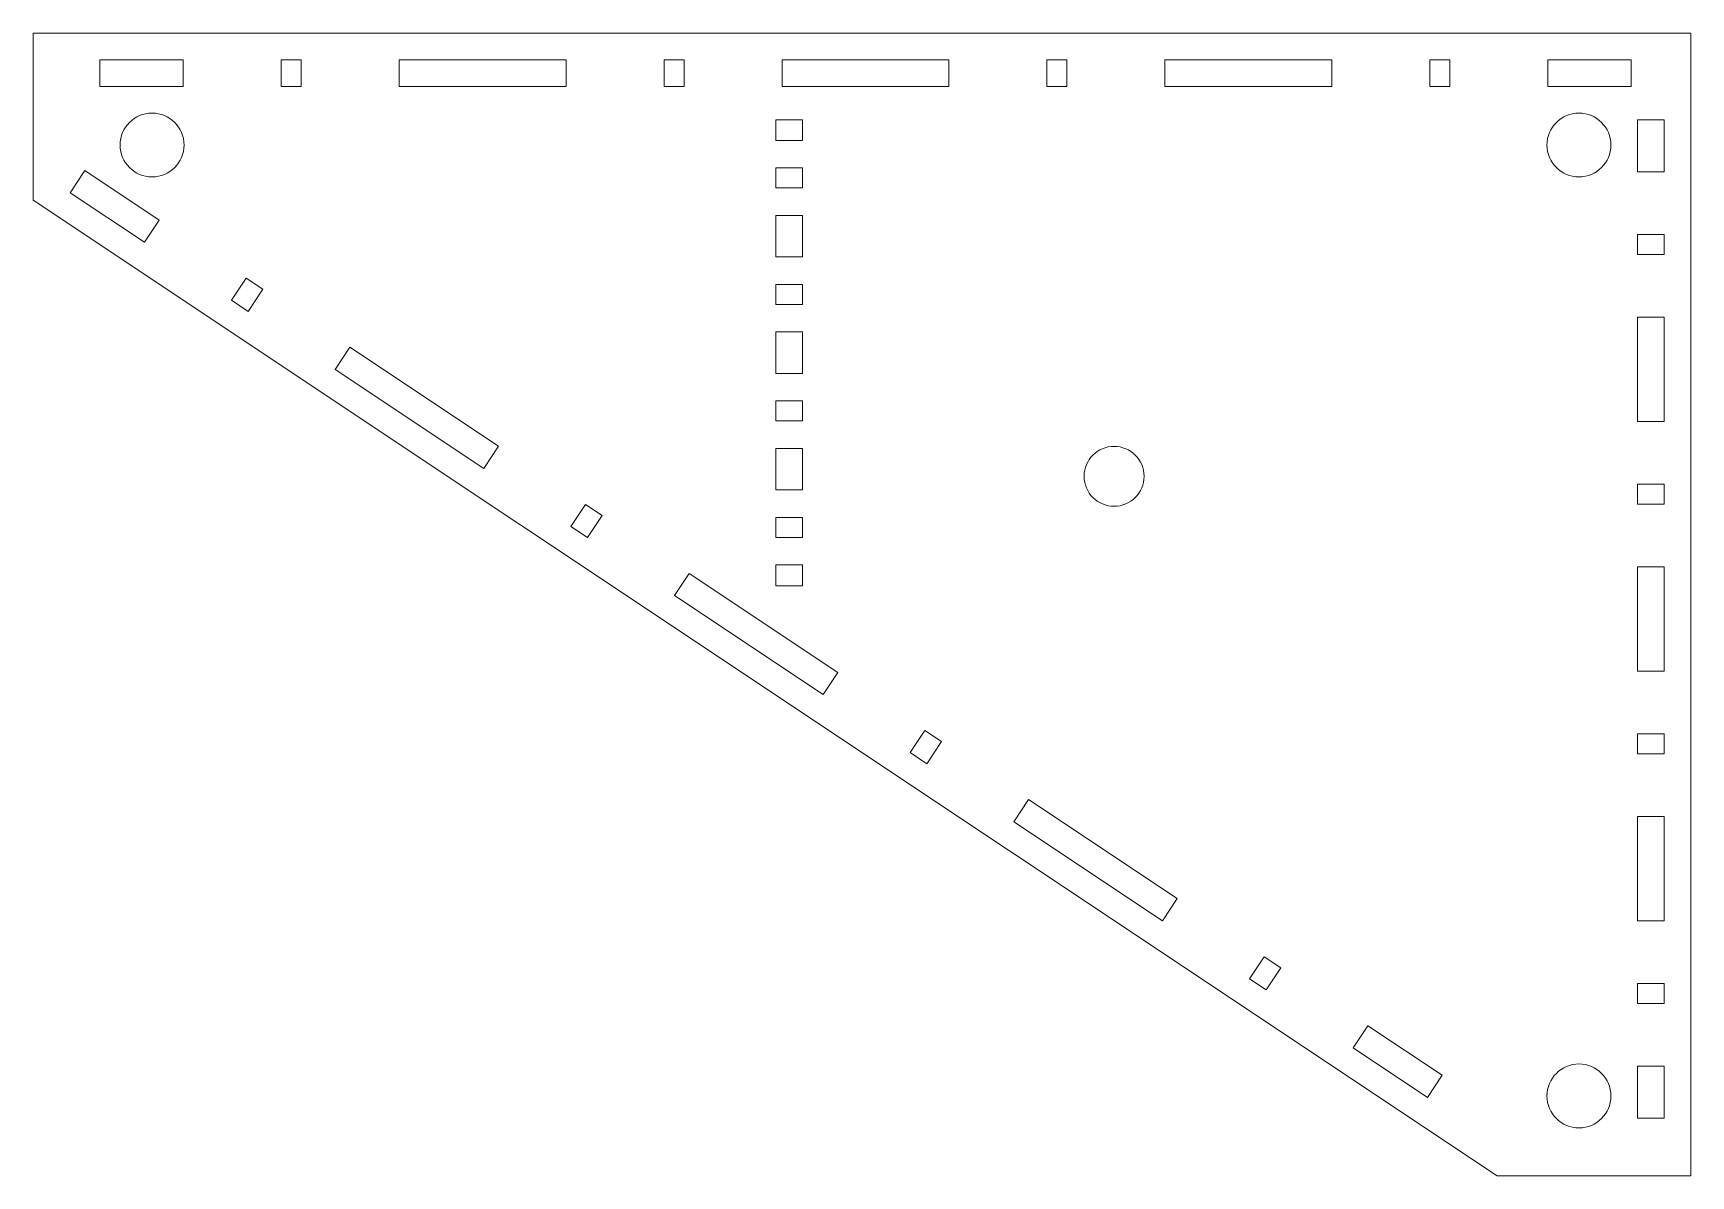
# Model space of a CAD drawing. Header units: millimetres. Extents: x -75 to 174, y -102 to 70.
import ezdxf

# ---------------------------------------------------------------- set-up
doc = ezdxf.new("R2010")
doc.units = ezdxf.units.MM

msp = doc.modelspace()

# ---------------------------------------------------------------- linework, layer by layer
at = {"color": 7, "linetype": 'Continuous', "lineweight": 15}
for p, q in [((-75.16, 69.71), (-75.16, 44.63)), ((-75.16, 69.71), (173.78, 69.71)), ((173.78, 69.71), (173.78, -101.94)), ((-65.16, 65.71), (-52.63, 65.71)), ((-65.16, 61.71), (-65.16, 65.71)), ((-52.63, 61.71), (-52.63, 65.71)), ((-37.91, 65.71), (-34.91, 65.71)), ((-37.91, 65.71), (-37.91, 61.71)), ((-34.91, 65.71), (-34.91, 61.71)), ((-20.19, 65.71), (4.87, 65.71)), ((-20.19, 61.71), (-20.19, 65.71)), ((4.87, 61.71), (4.87, 65.71)), ((19.59, 65.71), (22.59, 65.71)), ((19.59, 65.71), (19.59, 61.71)), ((22.59, 65.71), (22.59, 61.71)), ((37.31, 65.71), (62.37, 65.71)), ((37.31, 61.71), (37.31, 65.71)), ((62.37, 61.71), (62.37, 65.71)), ((77.09, 65.71), (80.09, 65.71)), ((77.09, 65.71), (77.09, 61.71)), ((80.09, 65.71), (80.09, 61.71)), ((94.81, 65.71), (119.87, 65.71)), ((94.81, 61.71), (94.81, 65.71)), ((119.87, 61.71), (119.87, 65.71)), ((134.59, 65.71), (137.59, 65.71)), ((134.59, 65.71), (134.59, 61.71)), ((137.59, 65.71), (137.59, 61.71)), ((152.31, 65.71), (164.84, 65.71)), ((152.31, 61.71), (152.31, 65.71)), ((164.84, 61.71), (164.84, 65.71)), ((-65.16, 61.71), (-52.63, 61.71)), ((-37.91, 61.71), (-34.91, 61.71)), ((-20.19, 61.71), (4.87, 61.71)), ((19.59, 61.71), (22.59, 61.71)), ((37.31, 61.71), (62.37, 61.71)), ((77.09, 61.71), (80.09, 61.71)), ((94.81, 61.71), (119.87, 61.71)), ((134.59, 61.71), (137.59, 61.71)), ((152.31, 61.71), (164.84, 61.71)), ((36.37, 53.6), (36.37, 56.71)), ((36.37, 56.71), (40.37, 56.71)), ((40.37, 53.6), (40.37, 56.71)), ((165.78, 56.71), (165.78, 48.89)), ((165.78, 56.71), (169.78, 56.71)), ((169.78, 56.71), (169.78, 48.89)), ((40.37, 53.6), (36.37, 53.6)), ((-67.39, 49.07), (-69.61, 45.74)), ((-56.23, 41.63), (-67.39, 49.07)), ((36.37, 46.46), (36.37, 49.46)), ((36.37, 49.46), (40.37, 49.46)), ((40.37, 46.46), (40.37, 49.46)), ((165.78, 48.89), (169.78, 48.89)), ((-58.45, 38.3), (-69.61, 45.74)), ((36.37, 46.46), (40.37, 46.46)), ((144.7, -101.94), (-75.16, 44.63)), ((36.37, 36.1), (36.37, 42.33)), ((40.37, 42.33), (36.37, 42.33)), ((40.37, 36.1), (40.37, 42.33)), ((-56.23, 41.63), (-58.45, 38.3)), ((169.78, 39.46), (165.78, 39.46)), ((165.78, 39.46), (165.78, 36.46)), ((169.78, 39.46), (169.78, 36.46)), ((40.37, 36.1), (36.37, 36.1)), ((169.78, 36.46), (165.78, 36.46)), ((-45.38, 29.58), (-43.16, 32.91)), ((-40.66, 31.25), (-43.16, 32.91)), ((-42.88, 27.92), (-40.66, 31.25)), ((36.37, 28.96), (36.37, 31.96)), ((36.37, 31.96), (40.37, 31.96)), ((40.37, 28.96), (40.37, 31.96)), ((-42.88, 27.92), (-45.38, 29.58)), ((36.37, 28.96), (40.37, 28.96)), ((165.78, 27.04), (165.78, 11.39)), ((165.78, 27.04), (169.78, 27.04)), ((169.78, 27.04), (169.78, 11.39)), ((-27.59, 22.53), (-29.81, 19.2)), ((-5.27, 7.65), (-27.59, 22.53)), ((36.37, 18.6), (36.37, 24.83)), ((40.37, 24.83), (36.37, 24.83)), ((40.37, 18.6), (40.37, 24.83)), ((-7.49, 4.32), (-29.81, 19.2)), ((40.37, 18.6), (36.37, 18.6)), ((36.37, 11.46), (36.37, 14.46)), ((36.37, 14.46), (40.37, 14.46)), ((40.37, 11.46), (40.37, 14.46)), ((36.37, 11.46), (40.37, 11.46)), ((165.78, 11.39), (169.78, 11.39)), ((-5.27, 7.65), (-7.49, 4.32)), ((36.37, 1.1), (36.37, 7.33)), ((40.37, 7.33), (36.37, 7.33)), ((40.37, 1.1), (40.37, 7.33)), ((40.37, 1.1), (36.37, 1.1)), ((169.78, 1.96), (165.78, 1.96)), ((165.78, 1.96), (165.78, -1.04)), ((169.78, 1.96), (169.78, -1.04)), ((5.59, -4.39), (7.8, -1.07)), ((10.3, -2.73), (7.8, -1.07)), ((169.78, -1.04), (165.78, -1.04)), ((8.08, -6.06), (5.59, -4.39)), ((8.08, -6.06), (10.3, -2.73)), ((36.37, -6.04), (36.37, -3.04)), ((36.37, -3.04), (40.37, -3.04)), ((40.37, -6.04), (40.37, -3.04)), ((36.37, -6.04), (40.37, -6.04)), ((23.37, -11.45), (21.16, -14.77)), ((45.69, -26.33), (23.37, -11.45)), ((40.37, -10.17), (36.37, -10.17)), ((36.37, -13.29), (36.37, -10.17)), ((40.37, -13.29), (40.37, -10.17)), ((165.78, -10.46), (165.78, -26.11)), ((165.78, -10.46), (169.78, -10.46)), ((169.78, -10.46), (169.78, -26.11)), ((43.47, -29.65), (21.16, -14.77)), ((36.37, -13.29), (40.37, -13.29)), ((45.69, -26.33), (43.47, -29.65)), ((165.78, -26.11), (169.78, -26.11)), ((56.55, -38.37), (58.77, -35.04)), ((61.26, -36.71), (58.77, -35.04)), ((59.04, -40.03), (61.26, -36.71)), ((169.78, -35.54), (165.78, -35.54)), ((165.78, -35.54), (165.78, -38.54)), ((169.78, -35.54), (169.78, -38.54)), ((59.04, -40.03), (56.55, -38.37)), ((169.78, -38.54), (165.78, -38.54)), ((74.34, -45.42), (72.12, -48.75)), ((96.66, -60.3), (74.34, -45.42)), ((94.44, -63.63), (72.12, -48.75)), ((165.78, -47.96), (165.78, -63.61)), ((165.78, -47.96), (169.78, -47.96)), ((169.78, -47.96), (169.78, -63.61)), ((96.66, -60.3), (94.44, -63.63)), ((165.78, -63.61), (169.78, -63.61)), ((107.51, -72.34), (109.73, -69.02)), ((112.23, -70.68), (109.73, -69.02)), ((110.01, -74.01), (112.23, -70.68)), ((110.01, -74.01), (107.51, -72.34)), ((169.78, -73.04), (165.78, -73.04)), ((165.78, -73.04), (165.78, -76.04)), ((169.78, -73.04), (169.78, -76.04)), ((169.78, -76.04), (165.78, -76.04)), ((125.3, -79.4), (123.08, -82.73)), ((136.46, -86.84), (125.3, -79.4)), ((134.24, -90.16), (123.08, -82.73)), ((136.46, -86.84), (134.24, -90.16)), ((165.78, -85.46), (165.78, -93.29)), ((165.78, -85.46), (169.78, -85.46)), ((169.78, -85.46), (169.78, -93.29)), ((165.78, -93.29), (169.78, -93.29)), ((173.78, -101.94), (144.7, -101.94))]:
    msp.add_line(p, q, dxfattribs=at)
for centre, radius in [((-57.3, 52.91), 4.8), ((156.98, 52.91), 4.8), ((87.17, 3.14), 4.5), ((156.98, -89.94), 4.8)]:
    msp.add_circle(centre, radius, dxfattribs=at)

doc.saveas('drawing.dxf')
